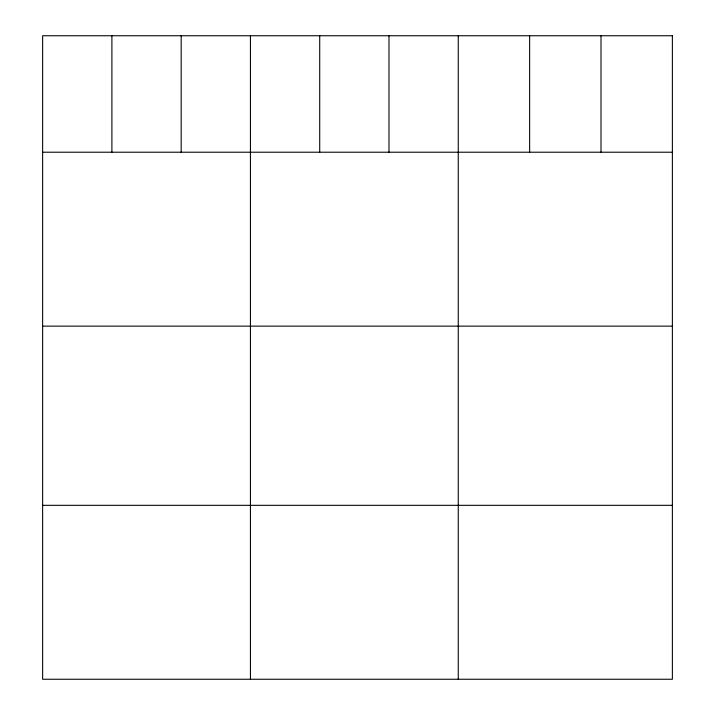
<?xml version="1.0" encoding="UTF-8"?>
<svg xmlns="http://www.w3.org/2000/svg" width="715" height="715" viewBox="0 0 715 715"><rect width="100%" height="100%" fill="white"/><g stroke="black" fill="none" stroke-linecap="round" stroke-linejoin="round"><path stroke-width="1.07" d="M42.623 152.215L672.377 152.215M42.623 326.138L672.377 326.138M42.623 505.326L672.377 505.326M601.002 35.75L601.002 152.215M529.636 35.75L529.636 152.215M458.261 35.75L458.261 679.25M388.987 35.75L388.987 152.215M319.712 35.75L319.712 152.215M250.438 35.75L250.438 679.25M181.172 35.75L181.172 152.215M111.898 35.75L111.898 152.215M672.377 35.75L42.623 35.75L42.623 679.25L672.377 679.25L672.377 35.75"/></g></svg>
